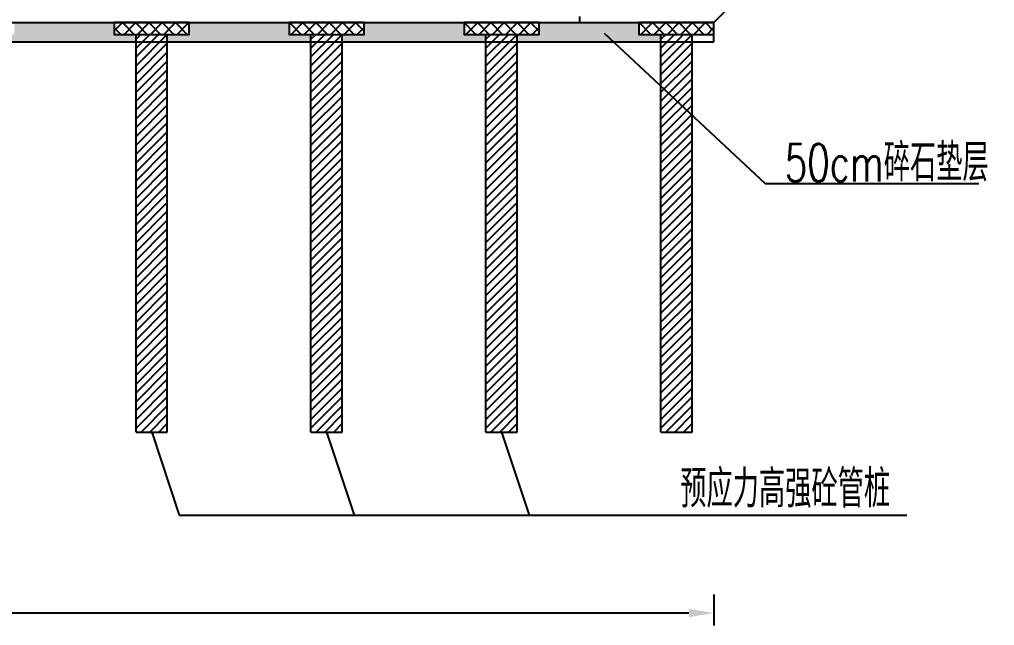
# Model space of a CAD drawing. Extents: x 216 to 1896, y 86 to 483.
# Drawn here: x 832.5 to 910.5, y 340.6 to 389.1 of the extents above; entities that cross this region are included whole.
import ezdxf
from ezdxf.enums import TextEntityAlignment as Align

# ---------------------------------------------------------------- set-up
doc = ezdxf.new("R2010")
doc.units = 0
doc.header["$LTSCALE"] = 5
doc.header["$MEASUREMENT"] = 0
doc.header["$PDMODE"] = 32
doc.header["$PDSIZE"] = 0.3
doc.linetypes.add('DASHED', pattern=[19.05, 12.7, -6.35])
doc.linetypes.add('RICAD_LTYPE1', pattern=[0])
doc.layers.get('0').update_dxf_attribs({"linetype": 'CONTINUOUS'})
doc.layers.get('DEFPOINTS').update_dxf_attribs({"linetype": 'RICAD_LTYPE1'})
for name, color, linetype in [('填充', 8, 'CONTINUOUS'), ('尺寸标注', 4, 'CONTINUOUS'), ('文字', 7, 'CONTINUOUS'), ('次轮廓', 7, 'CONTINUOUS'), ('结构', 7, 'CONTINUOUS')]:
    doc.layers.add(name, color=color, linetype=linetype)
doc.styles.get("Standard").update_dxf_attribs({"font": 'simplex1.shx', "width": 0.7, "bigfont": 'hztxt.shx'})
doc.dimstyles.new('比例1：200', dxfattribs={"dimtxt": 3, "dimasz": 2, "dimexe": 1, "dimexo": 1, "dimgap": 0.5, "dimtad": 1, "dimlfac": 20, "dimzin": 13, "dimdsep": 46, "dimtxsty": 'Standard', "dimcen": -0.09, "dimclrd": 256, "dimclre": 256, "dimclrt": 7, "dimaunit": 1, "dimadec": 0, "dimazin": 0, "dimtfac": 0.0005, "dimtix": 1, "dimtmove": 2, "dimatfit": 3, "dimfxl": 0, "dimtolj": 1, "dimtzin": 13, "dimarcsym": 0})

# ---------------------------------------------------------------- blocks, each defined once
blk = doc.blocks.new('*D126')
at = {"layer": 'DEFPOINTS', "color": 0}
for p in [(714.032, 344.075), (888.032, 344.075), (888.032, 341.591)]:
    blk.add_point(p, dxfattribs=at)
at = {"layer": '尺寸标注', "lineweight": -2}
for p, q in [((714.032, 343.075), (714.032, 340.591)), ((888.032, 343.075), (888.032, 340.591)), ((716.032, 341.591), (886.032, 341.591))]:
    blk.add_line(p, q, dxfattribs=at)
at = {"layer": '尺寸标注'}
for points in [[(716.032, 341.924), (716.032, 341.258), (714.032, 341.591)], [(886.032, 341.924), (886.032, 341.258), (888.032, 341.591)]]:
    blk.add_solid(points, dxfattribs=at)
at = {"layer": '尺寸标注', "color": 7, "insert": (801.032, 343.591), "char_height": 3, "attachment_point": 5}
blk.add_mtext('\\A1;3610', dxfattribs=at)

msp = doc.modelspace()

# ---------------------------------------------------------------- hatches: boundary and pattern name
at = {"layer": '填充'}
h = msp.add_hatch(dxfattribs=at)
h.set_pattern_fill('ANSI31', color=256, scale=4, style=0)
h.set_pattern_definition([(45, (-1213, 84.9112), (-0.35355339, 0.35355339), [])])
h.paths.add_polyline_path([(844.28208, 356.06503), (844.28208, 387.87328), (841.78208, 387.87328), (841.78208, 356.06503)])
h = msp.add_hatch(dxfattribs=at)
h.set_pattern_fill('ANSI31', color=256, scale=4, style=0)
h.set_pattern_definition([(45, (-1199, 84.9112), (-0.35355339, 0.35355339), [])])
h.paths.add_polyline_path([(858.28208, 356.06503), (858.28208, 387.87328), (855.78208, 387.87328), (855.78208, 356.06503)])
h = msp.add_hatch(dxfattribs=at)
h.set_pattern_fill('ANSI31', color=256, scale=4, style=0)
h.set_pattern_definition([(45, (-1185, 84.9112), (-0.35355339, 0.35355339), [])])
h.paths.add_polyline_path([(872.28208, 356.06503), (872.28208, 387.87328), (869.78208, 387.87328), (869.78208, 356.06503)])
h = msp.add_hatch(dxfattribs=at)
h.set_pattern_fill('ANSI31', color=256, scale=4, style=0)
h.set_pattern_definition([(45, (-1171, 84.9112), (-0.35355339, 0.35355339), [])])
h.paths.add_polyline_path([(886.28208, 356.06503), (886.28208, 387.87328), (883.78208, 387.87328), (883.78208, 356.06503)])
at = {"layer": '尺寸标注'}
h = msp.add_hatch(dxfattribs=at)
h.set_pattern_fill('HONEY', color=2, scale=5, style=0)
h.paths.add_polyline_path([(882.03208, 388.80928), (874.03208, 388.80928), (874.03208, 387.87328), (872.28208, 387.87328), (872.28208, 387.26928), (883.78208, 387.26928), (883.78208, 387.87328), (882.03208, 387.87328)])
h.paths.add_polyline_path([(869.78208, 387.87328), (868.03208, 387.87328), (868.03208, 388.80928), (860.03208, 388.80928), (860.03208, 387.87328), (858.28208, 387.87328), (858.28208, 387.26928), (869.78208, 387.26928)])
h.paths.add_polyline_path([(855.78208, 387.87328), (854.03208, 387.87328), (854.03208, 388.80928), (846.03208, 388.80928), (846.03208, 387.87328), (844.28208, 387.87328), (844.28208, 387.26928), (855.78208, 387.26928)])
h.paths.add_polyline_path([(841.78208, 387.87328), (840.03208, 387.87328), (840.03208, 388.80928), (832.03208, 388.80928), (832.03208, 387.87328), (830.28208, 387.87328), (830.28208, 387.26928), (841.78208, 387.26928)])
h.paths.add_polyline_path([(826.03208, 388.80928), (818.03208, 388.80928), (818.03208, 387.87328), (816.28208, 387.87328), (816.28208, 387.26928), (827.78208, 387.26928), (827.78208, 387.87328), (826.03208, 387.87328)])
h.paths.add_polyline_path([(812.03208, 388.80928), (804.03208, 388.80928), (804.03208, 387.87328), (802.28208, 387.87328), (802.28208, 387.26928), (813.78208, 387.26928), (813.78208, 387.87328), (812.03208, 387.87328)])
h.paths.add_polyline_path([(798.03208, 388.80928), (790.03208, 388.80928), (790.03208, 387.87328), (788.28208, 387.87328), (788.28208, 387.26928), (799.78208, 387.26928), (799.78208, 387.87328), (798.03208, 387.87328)])
h.paths.add_polyline_path([(784.03208, 388.80928), (776.03208, 388.80928), (776.03208, 387.87328), (774.28208, 387.87328), (774.28208, 387.26928), (785.78208, 387.26928), (785.78208, 387.87328), (784.03208, 387.87328)])
h.paths.add_polyline_path([(771.78208, 387.87328), (770.03208, 387.87328), (770.03208, 388.80928), (762.03208, 388.80928), (762.03208, 387.87328), (760.28208, 387.87328), (760.28208, 387.26928), (771.78208, 387.26928)])
h.paths.add_polyline_path([(757.78208, 387.87328), (756.03208, 387.87328), (756.03208, 388.80928), (748.03208, 388.80928), (748.03208, 387.87328), (746.28208, 387.87328), (746.28208, 387.26928), (757.78208, 387.26928)])
h.paths.add_polyline_path([(742.03208, 388.80928), (734.03208, 388.80928), (734.03208, 387.87328), (732.28208, 387.87328), (732.28208, 387.26928), (743.78208, 387.26928), (743.78208, 387.87328), (742.03208, 387.87328)])
h.paths.add_polyline_path([(728.03208, 388.80928), (722.24123, 388.80928), (720.74947, 387.26928), (729.78208, 387.26928), (729.78208, 387.87328), (728.03208, 387.87328)])
h.paths.add_polyline_path([(715.78208, 387.87328), (714.03208, 387.87328), (714.03208, 387.26928), (715.78208, 387.26928)])
h.paths.add_polyline_path([(722.24123, 388.80928), (720.03208, 388.80928), (720.03208, 387.87328), (718.28208, 387.87328), (718.28208, 387.26928), (720.74947, 387.26928)])
h = msp.add_hatch(dxfattribs=at)
h.set_pattern_fill('ANSI37', color=8, scale=6, style=0)
h.set_pattern_definition([(45, (-1208.5035, -188.1965), (-0.53033009, 0.53033009), []), (135, (-1208.5035, -188.1965), (-0.53033009, -0.53033009), [])])
h.paths.add_polyline_path([(840.03208, 388.80928), (840.03208, 387.87328), (846.03208, 387.87328), (846.03208, 388.80928)])
h = msp.add_hatch(dxfattribs=at)
h.set_pattern_fill('ANSI37', color=8, scale=6, style=0)
h.set_pattern_definition([(45, (-1201.5035, -188.1965), (-0.53033009, 0.53033009), []), (135, (-1201.5035, -188.1965), (-0.53033009, -0.53033009), [])])
h.paths.add_polyline_path([(854.03208, 388.80928), (854.03208, 387.87328), (860.03208, 387.87328), (860.03208, 388.80928)])
h = msp.add_hatch(dxfattribs=at)
h.set_pattern_fill('ANSI37', color=8, scale=6, style=0)
h.set_pattern_definition([(45, (-1187.5035, -188.1965), (-0.53033009, 0.53033009), []), (135, (-1187.5035, -188.1965), (-0.53033009, -0.53033009), [])])
h.paths.add_polyline_path([(868.03208, 388.80928), (868.03208, 387.87328), (874.03208, 387.87328), (874.03208, 388.80928)])
h = msp.add_hatch(dxfattribs=at)
h.set_pattern_fill('ANSI37', color=8, scale=6, style=0)
h.set_pattern_definition([(45, (-1173.5035, -188.1965), (-0.53033009, 0.53033009), []), (135, (-1173.5035, -188.1965), (-0.53033009, -0.53033009), [])])
h.paths.add_polyline_path([(882.03208, 388.80928), (882.03208, 387.87328), (888.03208, 387.87328), (888.03208, 388.80928)])

# ---------------------------------------------------------------- linework, layer by layer
at = {"color": 2}
for p, q in [((879.23996, 387.97269), (892.13847, 375.95072)), ((892.13847, 375.95072), (909.23117, 375.95072))]:
    msp.add_line(p, q, dxfattribs=at)
at = {"layer": '尺寸标注'}
msp.add_line((888.03208, 388.80928), (910.48598, 411.72969), dxfattribs=at)
for points in [[(840.03208, 388.80928), (840.03208, 387.87328), (846.03208, 387.87328), (846.03208, 388.80928), (840.03208, 388.80928)], [(854.03208, 388.80928), (854.03208, 387.87328), (860.03208, 387.87328), (860.03208, 388.80928), (854.03208, 388.80928)], [(868.03208, 388.80928), (868.03208, 387.87328), (874.03208, 387.87328), (874.03208, 388.80928), (868.03208, 388.80928)], [(882.03208, 388.80928), (882.03208, 387.87328), (888.03208, 387.87328), (888.03208, 388.80928), (882.03208, 388.80928)]]:
    msp.add_lwpolyline(points, dxfattribs=at)
at = {"layer": '文字', "color": 2}
for p, q in [((843.03208, 356.06503), (845.24284, 349.41929)), ((857.03208, 356.06503), (859.24284, 349.41929)), ((871.03208, 356.06503), (873.24284, 349.41929)), ((845.24284, 349.41929), (903.46868, 349.41929))]:
    msp.add_line(p, q, dxfattribs=at)
at = {"layer": '次轮廓', "color": 1}
for p, q in [((714.03208, 388.80928), (888.03208, 388.80928)), ((714.03208, 387.26928), (888.03208, 387.26928))]:
    msp.add_line(p, q, dxfattribs=at)
at = {"layer": '次轮廓'}
for p, q in [((724.77712, 388.80928), (877.27712, 388.80928)), ((877.27712, 389.30928), (877.27712, 388.80928)), ((888.03208, 387.26928), (888.03208, 388.80928))]:
    msp.add_line(p, q, dxfattribs=at)
at = {"layer": '结构', "color": 1, "linetype": 'DASHED', "ltscale": 5}
for p, q in [((841.78208, 356.06503), (841.78208, 387.87328)), ((844.28208, 356.06503), (844.28208, 387.87328)), ((855.78208, 356.06503), (855.78208, 387.87328)), ((858.28208, 356.06503), (858.28208, 387.87328)), ((869.78208, 356.06503), (869.78208, 387.87328)), ((872.28208, 356.06503), (872.28208, 387.87328)), ((883.78208, 356.06503), (883.78208, 387.87328)), ((886.28208, 356.06503), (886.28208, 387.87328)), ((841.78208, 356.06503), (844.28208, 356.06503)), ((855.78208, 356.06503), (858.28208, 356.06503)), ((869.78208, 356.06503), (872.28208, 356.06503)), ((883.78208, 356.06503), (886.28208, 356.06503))]:
    msp.add_line(p, q, dxfattribs=at)

# ---------------------------------------------------------------- texts
at = {"width": 0.7}
msp.add_text('50cm碎石垫层', height=3, rotation=0.1010346, dxfattribs=at).set_placement((893.70008, 377.6012), align=Align.MIDDLE_LEFT)
at = {"layer": '文字', "width": 0.7}
msp.add_text('预应力高强砼管桩', height=3, dxfattribs=at).set_placement((885.33305, 351.52542), align=Align.MIDDLE_LEFT)

# ---------------------------------------------------------------- dimensions: what is measured, and where the dimension line sits
at = {"layer": '尺寸标注'}
dim = msp.add_linear_dim(base=(888.03208, 341.5909), p1=(714.03208, 344.07497), p2=(888.03208, 344.07497), text='3610', dimstyle='比例1：200', dxfattribs=at)
dim.commit()
dim.dimension.update_dxf_attribs({"geometry": '*D126', "text_midpoint": (801.03208, 343.5909)})

doc.saveas('drawing.dxf')
